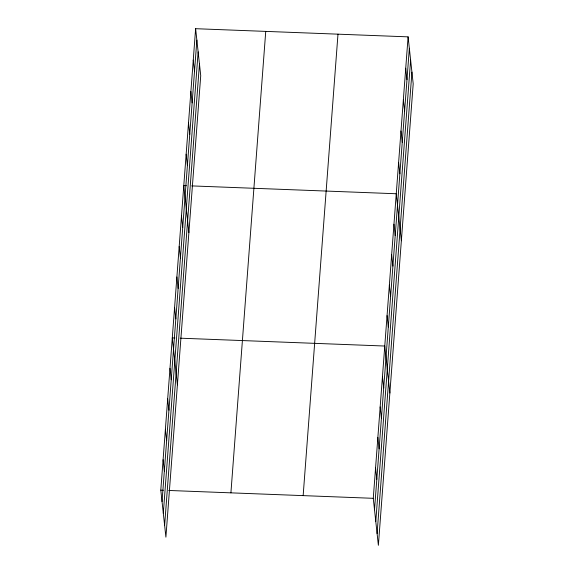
<?xml version="1.0" encoding="UTF-8"?>
<svg xmlns="http://www.w3.org/2000/svg" width="574" height="574" viewBox="0 0 574 574"><rect width="100%" height="100%" fill="white"/><g stroke="black" fill="none" stroke-linecap="round" stroke-linejoin="round"><path stroke-width="0.86" d="M195.626 28.7L200.728 75.682L165.9 537.142L160.799 490.16L195.626 28.7L408.1 36.858L413.201 83.84L378.374 545.3L373.272 498.318L408.1 36.858M162.04 501.597L196.868 40.137M163.31 513.328L198.145 51.868M164.623 525.411L199.458 63.951M230.913 492.851L265.74 31.391M303.151 495.627L337.986 34.167M374.513 509.755L409.341 48.295M375.783 521.486L410.618 60.026M377.096 533.569L411.931 72.109M186.414 185.696L183.788 185.596L188.889 232.578M191.673 185.897L396.254 193.754L401.362 240.736M174.919 337.978L172.293 337.878L177.395 384.86M180.179 338.179L384.767 346.036L389.868 393.018M160.799 490.16L163.425 490.261M168.684 490.461L373.272 498.318M405.732 68.234L406.973 79.671M403.364 99.618L404.605 111.055M400.996 130.994L402.238 142.431M398.629 162.37L399.87 173.814M393.958 224.212L395.199 235.649M391.662 254.662L392.903 266.106M389.359 285.12L390.607 296.557M387.063 315.578L388.304 327.015M382.463 376.494L383.705 387.931M380.167 406.944L381.409 418.389M377.864 437.402L379.113 448.839M375.568 467.86L376.809 479.297M193.259 60.076L194.5 71.52M190.891 91.46L192.132 102.897M188.523 122.836L189.764 134.273M186.155 154.219L187.397 165.656M181.484 216.054L182.726 227.491M179.188 246.511L180.43 257.948M176.885 276.969L178.134 288.406M174.589 307.42L175.831 318.857M169.99 368.336L171.231 379.773M167.694 398.794L168.935 410.231M165.391 429.252L166.639 440.689M163.095 459.702L164.336 471.139"/></g></svg>
